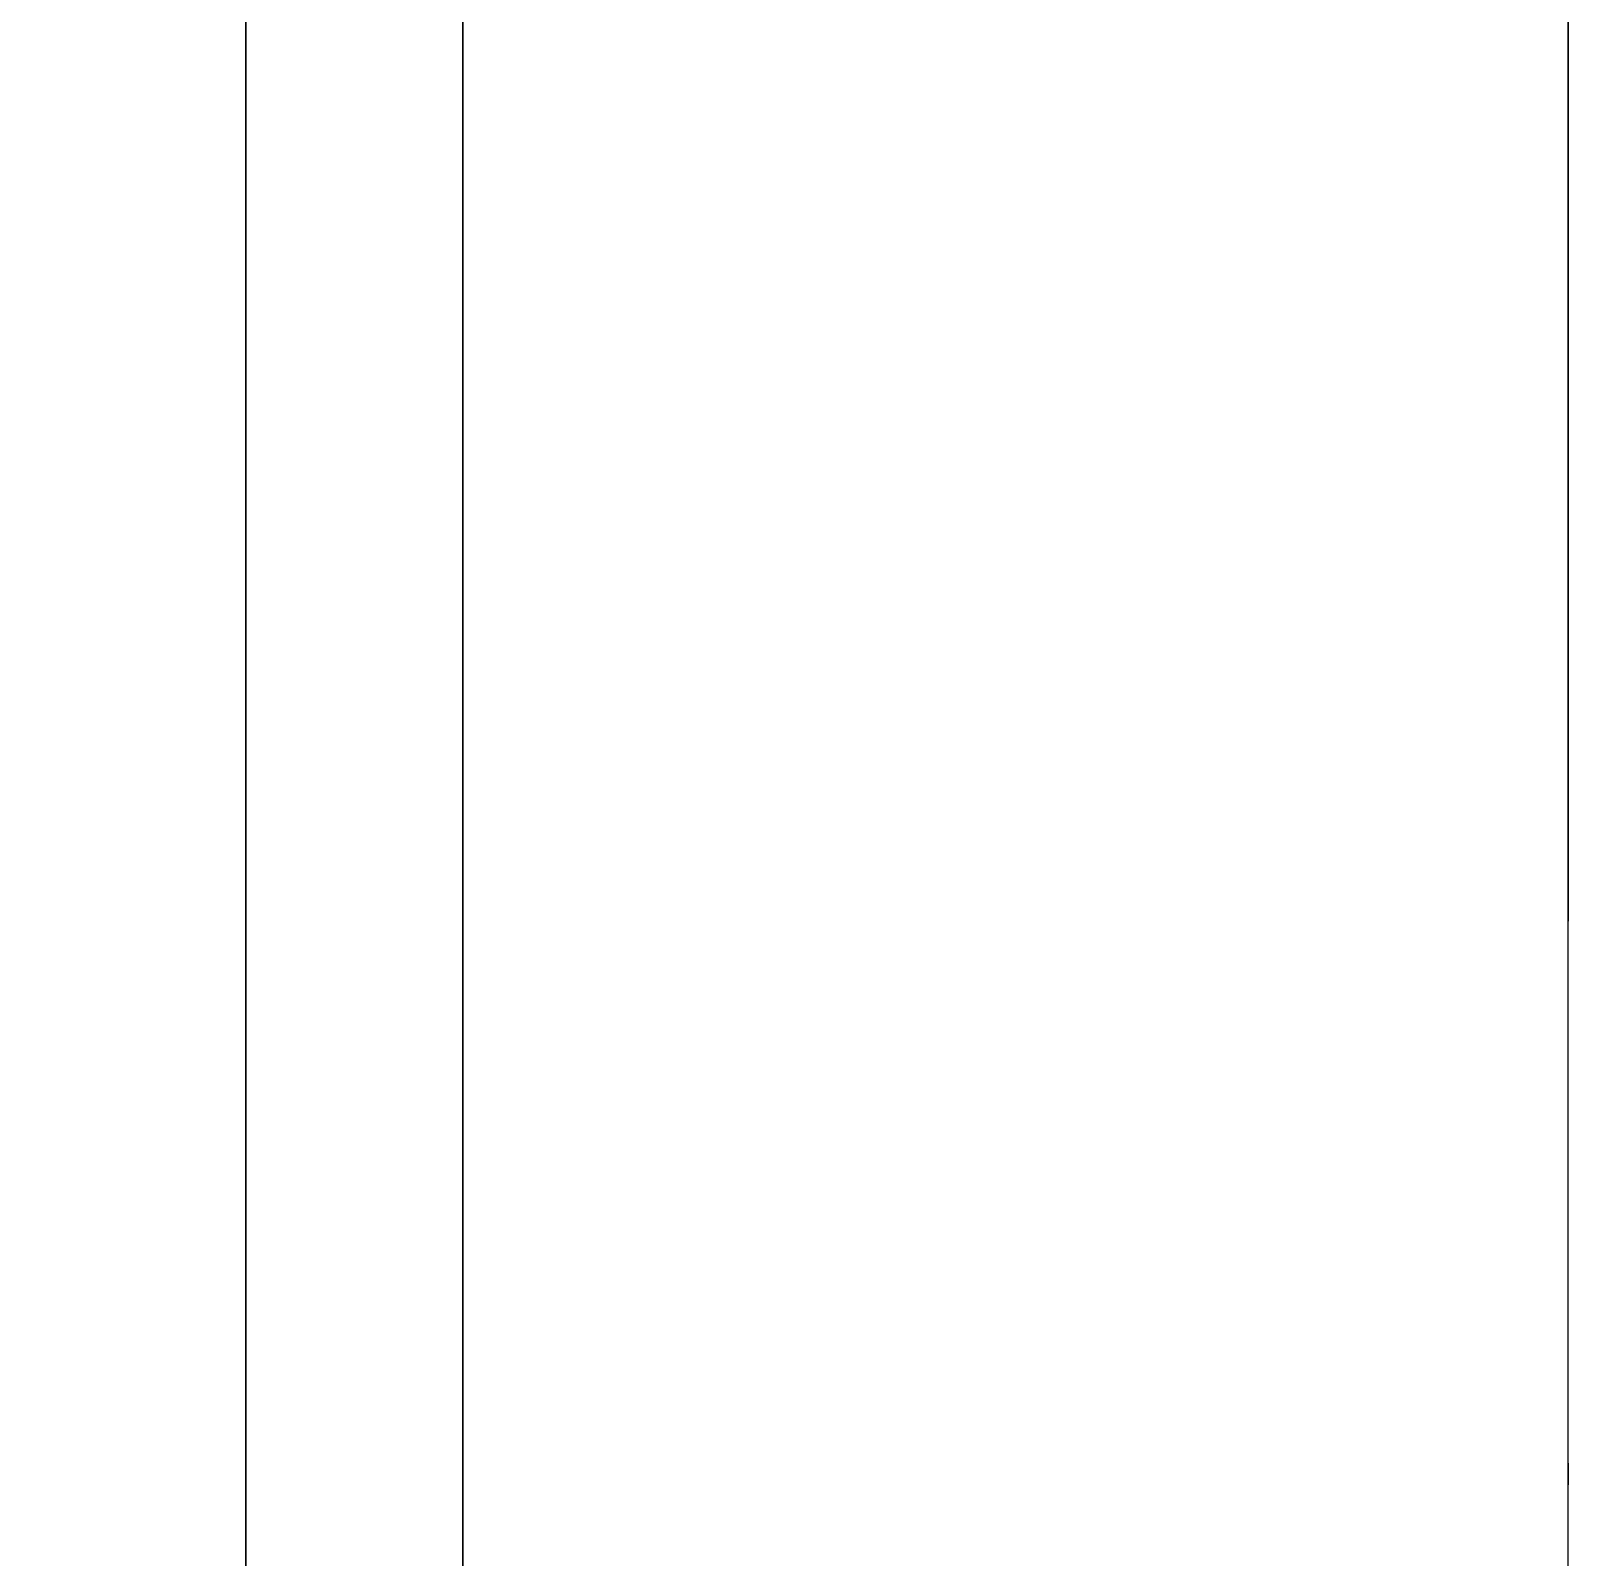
# Model space of a CAD drawing. Extents: x -54 to 215, y -235 to 116.
# Drawn here: x 179.7 to 185.4, y 1.34 to 7.01 of the extents above; entities that cross this region are included whole.
import ezdxf

# ---------------------------------------------------------------- set-up
doc = ezdxf.new("R2010")
doc.units = 0
doc.layers.get('0').update_dxf_attribs({"linetype": 'CONTINUOUS'})
for name, color, linetype in [('A', 7, 'CONTINUOUS'), ('B', 7, 'CONTINUOUS'), ('C', 7, 'CONTINUOUS'), ('D', 7, 'CONTINUOUS')]:
    doc.layers.add(name, color=color, linetype=linetype)

# ---------------------------------------------------------------- blocks, each defined once
blk = doc.blocks.new('M-1-01')
at = {"color": 0}
for p, q in [((19.3668, 13.8599), (19.3668, -173.6401)), ((19.3668, 13.8599, 11.5), (19.3668, -27.1401, 11.5))]:
    blk.add_line(p, q, dxfattribs=at)
at = {"color": 0, "extrusion": (-1, 0, -1.60787e-16)}
for p, q in [((19.3668, -98.6401, 1), (19.3668, 13.8599, 1.5)), ((19.3668, -12.6401, -16.5), (19.3668, 12.8599, -8.8)), ((19.3668, -12.6401, 1.3822), (19.3668, -12.6401, -16.5)), ((19.3668, -12.6401, -16.5), (19.3668, -91.3401, -16.5))]:
    blk.add_line(p, q, dxfattribs=at)
at = {"color": 0, "invisible_edges": 15}
for points in [[(19.3668, -27.1401, 11.5), (19.3668, 13.8599, 11.5), (19.3668, 13.8599), (19.3668, -27.1401)], [(19.3668, -12.6401, 1.5), (19.3668, -12.6401, -16.5), (19.3668, 12.8599, -8.8), (19.3668, 13.8599, 1.5)], [(21.3668, -12.6401, 1.5), (21.3668, -12.6401, -16.5), (21.3668, 12.8599, -8.8), (21.3668, 13.8599, 1.5)], [(21.3668, -91.3856, 1.0322), (21.3668, -12.6401, 1.5), (21.3668, -12.6401, -16.5), (21.3668, -91.3401, -16.5)]]:
    blk.add_3dface(points, dxfattribs=at)
at = {"layer": 'A', "color": 0, "invisible_edges": 15}
blk.add_3dface([(1.8668, 13.8599, 11.5), (19.3668, 13.8599, 11.5), (19.3668, -27.1401, 11.5), (1.8668, -27.1401, 11.5)], dxfattribs=at)
blk = doc.blocks.new('M-1-04')
at = {"color": 0}
blk.add_lwpolyline([(-10.9, 0, 1), (10.9, 0, 1)], format="xyb", close=True, dxfattribs=at)
at = {"color": 0, "const_width": 0.2}
blk.add_lwpolyline([(-6.05, 0, 1), (6.05, 0, 1)], format="xyb", close=True, dxfattribs=at)
at = {"layer": 'A', "color": 0}
for p, q in [((-5.6546, -5.1199), (-7.0062, -3.0168)), ((-7.3371, -6.2012), (-8.6887, -4.098)), ((5.8725, -4.8684), (3.9831, -6.5056)), ((2.5548, -5.5942), (4.528, -9.915)), ((-0.8752, -6.0874), (-1.5512, -10.7891)), ((-1.989, -7.3642), (-4.263, -6.3257)), ((7.1822, -6.3799), (5.2929, -8.0171)), ((2.3082, -7.2705), (-0.1664, -7.6263)), ((-2.8198, -9.1835), (-5.0939, -8.145)), ((2.5928, -9.2502), (0.1183, -9.6059))]:
    blk.add_line(p, q, dxfattribs=at)
for centre in [(-4.4776, -5.1674), (2.8404, -6.2196), (-0.9731, -6.7679)]:
    blk.add_circle(centre, 0.15, dxfattribs=at)
for centre, start, end in [((-7.5047, -4.0908), 65.1057, 180.3489), ((-6.8387, -5.1271), 245.1057, 0.3489), ((-4.1017, -7.4988), 97.833, 213.0761), ((5.1172, -6.8461), 163.2875, 278.5307), ((1.8229, -8.3506), 310.5602, 65.8034), ((-2.9812, -8.0105), 277.833, 33.0761), ((0.6036, -8.5259), 130.5602, 245.8034)]:
    blk.add_arc(centre, 1.1841, start, end, dxfattribs=at)
at = {"layer": 'B', "color": 0}
for p, q in [((-5.9009, -1.7327), (-10.4585, -3.0709)), ((-4.0274, -4.6479), (-7.138, -8.2377))]:
    blk.add_line(p, q, dxfattribs=at)
at = {"layer": 'D', "color": 0}
for points in [[(-6.15, 0, 1), (6.15, 0, 1)], [(-5.95, 0, 1), (5.95, 0, 1)]]:
    blk.add_lwpolyline(points, format="xyb", close=True, dxfattribs=at)
at = {"layer": 'D', "color": 0, "const_width": 0.2}
blk.add_lwpolyline([(-6.05, 0, 1), (6.05, 0, 1)], format="xyb", close=True, dxfattribs=at)
at = {"layer": 'B', "color": 0}
mesh = blk.add_polymesh((7, 7), dxfattribs=at)
for k, corner in enumerate([(-8.525, -1.8), (-8.9238, -1.7308), (-9.2761, -1.5313), (-9.525, -1.2204), (-9.525, -0.8136), (-9.525, -0.4068), (-9.525, 0), (-8.2704, -2.2436), (-8.6886, -2.1165), (-9.1201, -1.8295), (-9.4834, -1.4197), (-9.6144, -0.9207), (-9.7144, -0.441), (-9.7542, 0), (-8.4955, -2.4945), (-8.8726, -2.2863), (-9.2793, -1.9395), (-9.6382, -1.4887), (-9.8065, -0.9659), (-9.9333, -0.4628), (-9.9833, 0), (-8.9862, -2.6386), (-9.2902, -2.3384), (-9.6151, -1.9476), (-9.9043, -1.4874), (-10.0568, -0.9775), (-10.1689, -0.4778), (-10.2125, 0), (-9.477, -2.7827), (-9.7079, -2.3905), (-9.9509, -1.9556), (-10.1703, -1.4861), (-10.307, -0.9891), (-10.4045, -0.4927), (-10.4417, 0), (-9.9677, -2.9268), (-10.1379, -2.4614), (-10.3069, -1.9865), (-10.458, -1.5017), (-10.568, -1.0067), (-10.6431, -0.5067), (-10.6708, 0), (-10.4585, -3.0709), (-10.5927, -2.5698), (-10.703, -2.0628), (-10.7891, -1.5512), (-10.8506, -1.0361), (-10.8877, -0.5186), (-10.9, 0)]):
    mesh.set_mesh_vertex(divmod(k, 7), corner)
mesh = blk.add_polymesh((7, 7), dxfattribs=at)
for k, corner in enumerate([(-8.1448, -3.0947), (-7.7719, -2.9373), (-7.3677, -2.9147), (-6.9902, -3.0416), (-6.7703, -3.3839), (-6.5504, -3.7261), (-6.3304, -4.0683), (-8.1705, -2.5839), (-7.7965, -2.484), (-7.3593, -2.5466), (-6.9292, -2.7662), (-6.6441, -3.1847), (-6.3747, -3.5838), (-6.1376, -3.9444), (-7.8639, -2.309), (-7.5359, -2.2927), (-7.1384, -2.4169), (-6.7359, -2.6716), (-6.4468, -3.0843), (-6.1759, -3.4743), (-5.9449, -3.8205), (-7.3731, -2.1649), (-7.1162, -2.2441), (-6.7981, -2.416), (-6.4674, -2.6739), (-6.2091, -3.0365), (-5.9642, -3.3821), (-5.7521, -3.6966), (-6.8824, -2.0208), (-6.6964, -2.1955), (-6.4577, -2.415), (-6.1989, -2.6761), (-5.9715, -2.9887), (-5.7524, -3.29), (-5.5593, -3.5727), (-6.3916, -1.8768), (-6.2654, -2.1251), (-6.1005, -2.3822), (-5.9135, -2.6469), (-5.7264, -2.9222), (-5.54, -3.1902), (-5.3665, -3.4488), (-5.9009, -1.7327), (-5.8118, -2.0115), (-5.7095, -2.2857), (-5.5942, -2.5548), (-5.4663, -2.8181), (-5.3261, -3.075), (-5.1737, -3.3249)]):
    mesh.set_mesh_vertex(divmod(k, 7), corner)
mesh = blk.add_polymesh((7, 7), dxfattribs=at)
for k, corner in enumerate([(-8.1448, -3.0947), (-8.443, -3.3686), (-8.6314, -3.7268), (-8.6727, -4.1229), (-8.4528, -4.4652), (-8.2329, -4.8074), (-8.0129, -5.1496), (-8.1705, -2.5839), (-8.4536, -2.9169), (-8.6615, -3.3916), (-8.7455, -3.9328), (-8.5859, -4.4234), (-8.4106, -4.881), (-8.2057, -5.2735), (-8.4955, -2.4945), (-8.7002, -2.8735), (-8.8548, -3.3851), (-8.913, -3.9585), (-8.772, -4.4892), (-8.6066, -4.981), (-8.3985, -5.3974), (-8.9862, -2.6386), (-9.0797, -3.0555), (-9.1417, -3.5599), (-9.1361, -4.1034), (-8.9888, -4.6147), (-8.8129, -5.0958), (-8.5913, -5.5213), (-9.477, -2.7827), (-9.4592, -3.2375), (-9.4286, -3.7347), (-9.3592, -4.2483), (-9.2056, -4.7403), (-9.0192, -5.2106), (-8.7841, -5.6452), (-9.9677, -2.9268), (-9.8593, -3.4103), (-9.7447, -3.9012), (-9.6097, -4.3907), (-9.4347, -4.8666), (-9.2275, -5.3279), (-8.9769, -5.7691), (-10.4585, -3.0709), (-10.3005, -3.565), (-10.1192, -4.0511), (-9.915, -4.528), (-9.6883, -4.9947), (-9.4397, -5.45), (-9.1697, -5.893)]):
    mesh.set_mesh_vertex(divmod(k, 7), corner)
mesh = blk.add_polymesh((7, 7), dxfattribs=at)
for k, corner in enumerate([(-6.1985, -6.1232), (-5.9004, -5.8494), (-5.712, -5.4911), (-5.6706, -5.095), (-5.8906, -4.7528), (-6.1105, -4.4105), (-6.3304, -4.0683), (-5.7445, -6.3588), (-5.4983, -6.06), (-5.3736, -5.6363), (-5.3947, -5.1539), (-5.657, -4.7207), (-5.9081, -4.3099), (-6.1376, -3.9444), (-5.3672, -6.194), (-5.216, -5.9025), (-5.1639, -5.4893), (-5.2284, -5.0173), (-5.4836, -4.5829), (-5.7259, -4.1745), (-5.9449, -3.8205), (-5.0322, -5.8075), (-4.9974, -5.5409), (-5.0216, -5.1801), (-5.1189, -4.7722), (-5.3415, -4.3866), (-5.5541, -4.0202), (-5.7521, -3.6966), (-4.6973, -5.4209), (-4.7788, -5.1792), (-4.8794, -4.8709), (-5.0094, -4.527), (-5.1993, -4.1903), (-5.3823, -3.8659), (-5.5593, -3.5727), (-4.3623, -5.0344), (-4.5358, -4.8164), (-4.7011, -4.5596), (-4.8642, -4.2795), (-5.037, -3.995), (-5.2033, -3.7141), (-5.3665, -3.4488), (-4.0274, -4.6479), (-4.244, -4.451), (-4.451, -4.244), (-4.6479, -4.0274), (-4.8342, -3.8017), (-5.0096, -3.5673), (-5.1737, -3.3249)]):
    mesh.set_mesh_vertex(divmod(k, 7), corner)
mesh = blk.add_polymesh((7, 7), dxfattribs=at)
for k, corner in enumerate([(-5.1788, -7.0069), (-4.9501, -6.6728), (-4.6223, -6.4353), (-4.2361, -6.338), (-3.8661, -6.507), (-3.496, -6.676), (-3.126, -6.845), (-5.4765, -6.591), (-5.2158, -6.3048), (-4.8142, -6.1211), (-4.3337, -6.0733), (-3.8676, -6.2712), (-3.4252, -6.4613), (-3.0308, -6.6365), (-5.3672, -6.194), (-5.1001, -6.0029), (-4.6985, -5.8926), (-4.2222, -5.8892), (-3.7559, -6.08), (-3.3172, -6.2617), (-2.9356, -6.4281), (-5.0322, -5.8075), (-4.7733, -5.7351), (-4.4127, -5.7077), (-3.9951, -5.7459), (-3.5818, -5.9114), (-3.1889, -6.0697), (-2.8404, -6.2196), (-4.6973, -5.4209), (-4.4464, -5.4673), (-4.1269, -5.5229), (-3.768, -5.6026), (-3.4077, -5.7427), (-3.0605, -5.8777), (-2.7452, -6.0112), (-4.3623, -5.0344), (-4.1218, -5.1751), (-3.8441, -5.3022), (-3.5437, -5.4238), (-3.2375, -5.5542), (-2.9358, -5.6789), (-2.65, -5.8027), (-4.0274, -4.6479), (-3.8017, -4.8342), (-3.5673, -5.0096), (-3.3249, -5.1737), (-3.075, -5.3261), (-2.8181, -5.4663), (-2.5548, -5.5942)]):
    mesh.set_mesh_vertex(divmod(k, 7), corner)
mesh = blk.add_polymesh((7, 7), dxfattribs=at)
for k, corner in enumerate([(4.2223, -7.6215), (4.0134, -7.2748), (3.9336, -6.8779), (4.0055, -6.4862), (4.3129, -6.2198), (4.6204, -5.9534), (4.9278, -5.687), (3.7204, -7.7196), (3.5683, -7.3636), (3.568, -6.9219), (3.7242, -6.465), (4.0978, -6.1233), (4.4545, -5.7998), (4.7778, -5.5138), (3.4047, -7.4552), (3.3418, -7.1329), (3.4082, -6.7218), (3.603, -6.2871), (3.9703, -5.9422), (4.3178, -5.6186), (4.6277, -5.3406), (3.1922, -6.99), (3.234, -6.7244), (3.3588, -6.385), (3.567, -6.021), (3.8892, -5.7138), (4.1965, -5.4221), (4.4776, -5.1674), (2.9797, -6.5247), (3.1261, -6.3158), (3.3094, -6.0483), (3.531, -5.7549), (3.8081, -5.4854), (4.0751, -5.2257), (4.3275, -4.9942), (2.7673, -6.0595), (2.9952, -5.8992), (3.2261, -5.6993), (3.4615, -5.4766), (3.7074, -5.2522), (3.9461, -5.0296), (4.1775, -4.8211), (2.5548, -5.5942), (2.8181, -5.4663), (3.075, -5.3261), (3.3249, -5.1737), (3.5673, -5.0096), (3.8017, -4.8342), (4.0274, -4.6479)]):
    mesh.set_mesh_vertex(divmod(k, 7), corner)
mesh = blk.add_polymesh((7, 7), dxfattribs=at)
for k, corner in enumerate([(6.943, -5.264), (7.1519, -5.6108), (7.2318, -6.0076), (7.1599, -6.3993), (6.8524, -6.6657), (6.545, -6.9321), (6.2375, -7.1985), (7.1116, -4.7811), (7.2894, -5.1804), (7.3551, -5.6944), (7.2832, -6.2374), (6.9919, -6.6631), (6.6948, -7.0528), (6.3876, -7.3717), (7.4486, -4.7869), (7.5382, -5.2083), (7.5424, -5.7427), (7.4368, -6.3092), (7.1519, -6.7787), (6.8547, -7.204), (6.5377, -7.5449), (7.8788, -5.0634), (7.851, -5.4898), (7.7684, -5.9912), (7.61, -6.5111), (7.3245, -6.9602), (7.0203, -7.3723), (6.6878, -7.7181), (8.3091, -5.3399), (8.1639, -5.7713), (7.9944, -6.2398), (7.7833, -6.713), (7.4972, -7.1418), (7.1859, -7.5405), (6.8378, -7.8913), (8.7394, -5.6165), (8.4991, -6.0499), (8.2508, -6.4886), (7.9835, -6.9202), (7.6814, -7.3276), (7.3526, -7.7117), (6.9879, -8.0645), (9.1697, -5.893), (8.8789, -6.3226), (8.568, -6.7379), (8.2377, -7.138), (7.8887, -7.5219), (7.5219, -7.8887), (7.138, -8.2377)]):
    mesh.set_mesh_vertex(divmod(k, 7), corner)
mesh = blk.add_polymesh((7, 7), dxfattribs=at)
for k, corner in enumerate([(-6.1985, -6.1232), (-6.5715, -6.2806), (-6.9757, -6.3032), (-7.3531, -6.1763), (-7.5731, -5.8341), (-7.793, -5.4918), (-8.0129, -5.1496), (-5.7445, -6.3588), (-6.165, -6.4779), (-6.6832, -6.4698), (-7.2104, -6.3214), (-7.5904, -5.9725), (-7.9338, -5.6229), (-8.2057, -5.2735), (-5.7982, -6.6915), (-6.228, -6.7202), (-6.7576, -6.6483), (-7.3034, -6.4632), (-7.7275, -6.1144), (-8.1062, -5.7597), (-8.3985, -5.3974), (-6.1332, -7.078), (-6.5512, -6.9899), (-7.0358, -6.8367), (-7.5279, -6.6059), (-7.9318, -6.2594), (-8.2963, -5.8996), (-8.5913, -5.5213), (-6.4681, -7.4646), (-6.8744, -7.2595), (-7.314, -7.0251), (-7.7523, -6.7487), (-8.136, -6.4045), (-8.4864, -6.0396), (-8.7841, -5.6452), (-6.803, -7.8511), (-7.1978, -7.5516), (-7.5967, -7.2434), (-7.9859, -6.9174), (-8.3462, -6.5604), (-8.6796, -6.1803), (-8.9769, -5.7691), (-7.138, -8.2377), (-7.5219, -7.8887), (-7.8887, -7.5219), (-8.2377, -7.138), (-8.568, -6.7379), (-8.8789, -6.3226), (-9.1697, -5.893)]):
    mesh.set_mesh_vertex(divmod(k, 7), corner)
mesh = blk.add_polymesh((7, 7), dxfattribs=at)
for k, corner in enumerate([(-1.9041, -8.5024), (-1.8013, -8.1108), (-1.8365, -7.7075), (-2.0159, -7.352), (-2.3859, -7.183), (-2.756, -7.014), (-3.126, -6.845), (-1.3948, -8.4551), (-1.3492, -8.0706), (-1.4733, -7.6468), (-1.7519, -7.2524), (-2.2067, -7.0297), (-2.6401, -6.8199), (-3.0308, -6.6365), (-1.1664, -8.1125), (-1.1969, -7.7855), (-1.3764, -7.4097), (-1.6858, -7.0475), (-2.1354, -6.8201), (-2.56, -6.6075), (-2.9356, -6.4281), (-1.0936, -7.6062), (-1.2085, -7.3631), (-1.4239, -7.0727), (-1.7262, -6.7821), (-2.1219, -6.5781), (-2.4989, -6.3848), (-2.8404, -6.2196), (-1.0208, -7.0999), (-1.2201, -6.9407), (-1.4714, -6.7357), (-1.7667, -6.5166), (-2.1085, -6.3361), (-2.4378, -6.1621), (-2.7452, -6.0112), (-0.948, -6.5937), (-1.2119, -6.504), (-1.4897, -6.3774), (-1.7784, -6.23), (-2.0775, -6.084), (-2.3693, -5.9376), (-2.65, -5.8027), (-0.8752, -6.0874), (-1.1639, -6.0389), (-1.4499, -5.9766), (-1.7327, -5.9009), (-2.0115, -5.8118), (-2.2857, -5.7095), (-2.5548, -5.5942)]):
    mesh.set_mesh_vertex(divmod(k, 7), corner)
mesh = blk.add_polymesh((7, 7), dxfattribs=at)
for k, corner in enumerate([(2.9949, -8.1821), (2.8697, -7.7971), (2.6221, -7.4769), (2.2789, -7.2747), (1.8762, -7.3326), (1.4736, -7.3905), (1.0709, -7.4484), (3.3978, -7.867), (3.2283, -7.5189), (2.8947, -7.2294), (2.4471, -7.0482), (1.9441, -7.1068), (1.4661, -7.1646), (1.0383, -7.2216), (3.4047, -7.4552), (3.2023, -7.1966), (2.8481, -6.9776), (2.392, -6.8402), (1.8908, -6.8919), (1.4187, -6.9426), (1.0057, -6.9947), (3.1922, -6.99), (2.9641, -6.8476), (2.6259, -6.7197), (2.2145, -6.6387), (1.7713, -6.681), (1.3497, -6.7222), (0.9731, -6.7679), (2.9797, -6.5247), (2.726, -6.4985), (2.4038, -6.4619), (2.0369, -6.4373), (1.6518, -6.4702), (1.2806, -6.5019), (0.9405, -6.5411), (2.7673, -6.0595), (2.4969, -6.1267), (2.1946, -6.1704), (1.8721, -6.2024), (1.5416, -6.2414), (1.2169, -6.2759), (0.9079, -6.3142), (2.5548, -5.5942), (2.2857, -5.7095), (2.0115, -5.8118), (1.7327, -5.9009), (1.4499, -5.9766), (1.1639, -6.0389), (0.8752, -6.0874)]):
    mesh.set_mesh_vertex(divmod(k, 7), corner)
mesh = blk.add_polymesh((7, 7), dxfattribs=at)
for k, corner in enumerate([(-0.5684, -8.6944), (-0.5567, -8.2898), (-0.4094, -7.9127), (-0.1371, -7.6221), (0.2656, -7.5642), (0.6683, -7.5063), (1.0709, -7.4484), (-1.0438, -8.5056), (-0.9792, -8.1238), (-0.7407, -7.7521), (-0.3623, -7.4522), (0.1368, -7.3667), (0.6118, -7.2874), (1.0383, -7.2216), (-1.1664, -8.1125), (-1.045, -7.8073), (-0.7669, -7.4974), (-0.368, -7.237), (0.1275, -7.1454), (0.5947, -7.0611), (1.0057, -6.9947), (-1.0936, -7.6062), (-0.9149, -7.4053), (-0.6264, -7.1874), (-0.2544, -6.9937), (0.1827, -6.9094), (0.5989, -6.8302), (0.9731, -6.7679), (-1.0208, -7.0999), (-0.7847, -7.0033), (-0.4859, -6.8773), (-0.1408, -6.7504), (0.238, -6.6734), (0.603, -6.5993), (0.9405, -6.5411), (-0.948, -6.5937), (-0.6696, -6.582), (-0.3673, -6.5388), (-0.0489, -6.4786), (0.2793, -6.4228), (0.6005, -6.3646), (0.9079, -6.3142), (-0.8752, -6.0874), (-0.5846, -6.1222), (-0.2926, -6.143), (0, -6.15), (0.2926, -6.143), (0.5846, -6.1222), (0.8752, -6.0874)]):
    mesh.set_mesh_vertex(divmod(k, 7), corner)
mesh = blk.add_polymesh((7, 7), dxfattribs=at)
for k, corner in enumerate([(-5.1788, -7.0069), (-5.2815, -7.3984), (-5.2463, -7.8017), (-5.067, -8.1573), (-4.6969, -8.3263), (-4.3269, -8.4953), (-3.9568, -8.6642), (-5.4765, -6.591), (-5.5346, -7.0242), (-5.4529, -7.5359), (-5.2309, -8.0367), (-4.8314, -8.3631), (-4.4366, -8.6533), (-4.052, -8.8727), (-5.7982, -6.6915), (-5.7655, -7.121), (-5.619, -7.635), (-5.358, -8.1488), (-4.9524, -8.5191), (-4.5474, -8.8434), (-4.1472, -9.0812), (-6.1332, -7.078), (-5.9864, -7.4793), (-5.7658, -7.9372), (-5.4674, -8.3914), (-5.0669, -8.7419), (-4.6589, -9.0515), (-4.2424, -9.2896), (-6.4681, -7.4646), (-6.2073, -7.8375), (-5.9127, -8.2393), (-5.5767, -8.6339), (-5.1814, -8.9647), (-4.7704, -9.2596), (-4.3376, -9.4981), (-6.803, -7.8511), (-6.4504, -8.1993), (-6.0886, -8.5503), (-5.7104, -8.8891), (-5.3058, -9.1948), (-4.8822, -9.4708), (-4.4328, -9.7065), (-7.138, -8.2377), (-6.7379, -8.568), (-6.3226, -8.8789), (-5.893, -9.1697), (-5.45, -9.4397), (-4.9947, -9.6883), (-4.528, -9.915)]):
    mesh.set_mesh_vertex(divmod(k, 7), corner)
mesh = blk.add_polymesh((7, 7), dxfattribs=at)
for k, corner in enumerate([(4.2223, -7.6215), (4.5358, -7.8776), (4.9173, -8.0132), (5.3152, -7.9977), (5.6227, -7.7313), (5.9301, -7.4649), (6.2375, -7.1985), (3.7204, -7.7196), (4.0902, -7.9524), (4.5897, -8.0906), (5.1374, -8.0968), (5.6003, -7.869), (6.0283, -7.6304), (6.3876, -7.3717), (3.6781, -8.054), (4.0825, -8.2027), (4.6109, -8.2829), (5.1866, -8.259), (5.6919, -8.0438), (6.1551, -7.8102), (6.5377, -7.5449), (3.8906, -8.5192), (4.3166, -8.5524), (4.8247, -8.542), (5.3618, -8.4592), (5.847, -8.2405), (6.2981, -7.998), (6.6878, -7.7181), (4.1031, -8.9845), (4.5507, -8.9022), (5.0385, -8.8011), (5.537, -8.6594), (6.0021, -8.4373), (6.4411, -8.1858), (6.8378, -7.8913), (4.3156, -9.4497), (4.7787, -9.2736), (5.2483, -9.0903), (5.7136, -8.8871), (6.1598, -8.646), (6.5868, -8.3753), (6.9879, -8.0645), (4.528, -9.915), (4.9947, -9.6883), (5.45, -9.4397), (5.893, -9.1697), (6.3226, -8.8789), (6.7379, -8.568), (7.138, -8.2377)]):
    mesh.set_mesh_vertex(divmod(k, 7), corner)
mesh = blk.add_polymesh((7, 7), dxfattribs=at)
for k, corner in enumerate([(2.9949, -8.1821), (2.9832, -8.5867), (2.8358, -8.9637), (2.5635, -9.2544), (2.1609, -9.3123), (1.7582, -9.3702), (1.3555, -9.428), (3.3978, -7.867), (3.3315, -8.2989), (3.1089, -8.7669), (2.7548, -9.1848), (2.2796, -9.3855), (1.819, -9.5527), (1.3882, -9.6549), (3.6781, -8.054), (3.5257, -8.4569), (3.2403, -8.9088), (2.8452, -9.3283), (2.3517, -9.5692), (1.8718, -9.7663), (1.4208, -9.8817), (3.8906, -8.5192), (3.6367, -8.8629), (3.2961, -9.2401), (2.8818, -9.5918), (2.3988, -9.8153), (1.9201, -9.9974), (1.4534, -10.1086), (4.1031, -8.9845), (3.7477, -9.2689), (3.3519, -9.5713), (2.9184, -9.8553), (2.4459, -10.0613), (1.9684, -10.2285), (1.486, -10.3354), (4.3156, -9.4497), (3.8791, -9.6844), (3.4331, -9.9193), (2.9748, -10.1378), (2.5004, -10.3172), (2.0162, -10.4627), (1.5186, -10.5622), (4.528, -9.915), (4.0511, -10.1192), (3.565, -10.3005), (3.0709, -10.4585), (2.5698, -10.5927), (2.0628, -10.703), (1.5512, -10.7891)]):
    mesh.set_mesh_vertex(divmod(k, 7), corner)
mesh = blk.add_polymesh((7, 7), dxfattribs=at)
for k, corner in enumerate([(-1.9041, -8.5024), (-2.1327, -8.8364), (-2.4605, -9.0739), (-2.8467, -9.1712), (-3.2167, -9.0022), (-3.5868, -8.8332), (-3.9568, -8.6642), (-1.3948, -8.4551), (-1.6841, -8.7827), (-2.1244, -9.056), (-2.6482, -9.2161), (-3.1565, -9.128), (-3.6344, -9.0197), (-4.052, -8.8727), (-1.2601, -8.764), (-1.6061, -9.0205), (-2.0905, -9.2464), (-2.6497, -9.3857), (-3.1951, -9.3216), (-3.7054, -9.2279), (-4.1472, -9.0812), (-1.3329, -9.2703), (-1.7322, -9.4221), (-2.2227, -9.5552), (-2.7614, -9.6271), (-3.2885, -9.554), (-3.7897, -9.4484), (-4.2424, -9.2896), (-1.4057, -9.7765), (-1.8583, -9.8236), (-2.3549, -9.8641), (-2.8731, -9.8686), (-3.3819, -9.7865), (-3.874, -9.6689), (-4.3376, -9.4981), (-1.4784, -10.2828), (-1.9725, -10.2443), (-2.4747, -10.2007), (-2.9784, -10.1368), (-3.4744, -10.0312), (-3.9604, -9.8918), (-4.4328, -9.7065), (-1.5512, -10.7891), (-2.0628, -10.703), (-2.5698, -10.5927), (-3.0709, -10.4585), (-3.565, -10.3005), (-4.0511, -10.1192), (-4.528, -9.915)]):
    mesh.set_mesh_vertex(divmod(k, 7), corner)
mesh = blk.add_polymesh((7, 7), dxfattribs=at)
for k, corner in enumerate([(-0.5684, -8.6944), (-0.4432, -9.0793), (-0.1956, -9.3996), (0.1476, -9.6017), (0.5502, -9.5438), (0.9529, -9.4859), (1.3555, -9.428), (-1.0438, -8.5056), (-0.8585, -8.9014), (-0.513, -9.2877), (-0.0556, -9.5889), (0.4569, -9.6475), (0.946, -9.6782), (1.3882, -9.6549), (-1.2601, -8.764), (-1.0003, -9.1077), (-0.5992, -9.4608), (-0.1019, -9.752), (0.4395, -9.8442), (0.9555, -9.898), (1.4208, -9.8817), (-1.3329, -9.2703), (-0.9925, -9.5285), (-0.5594, -9.7944), (-0.0627, -10.0151), (0.4636, -10.0935), (0.9743, -10.1334), (1.4534, -10.1086), (-1.4057, -9.7765), (-0.9846, -9.9493), (-0.5195, -10.128), (-0.0236, -10.2783), (0.4878, -10.3429), (0.993, -10.3687), (1.486, -10.3354), (-1.4784, -10.2828), (-0.9935, -10.385), (-0.4994, -10.4847), (0.0019, -10.5653), (0.5076, -10.6037), (1.0132, -10.6069), (1.5186, -10.5622), (-1.5512, -10.7891), (-1.0361, -10.8506), (-0.5186, -10.8877), (0, -10.9), (0.5186, -10.8877), (1.0361, -10.8506), (1.5512, -10.7891)]):
    mesh.set_mesh_vertex(divmod(k, 7), corner)
at = {"layer": 'C', "color": 0}
mesh = blk.add_polymesh((7, 7), dxfattribs=at)
for k, corner in enumerate([(-8.525, -1.8), (-8.9238, -1.7308), (-9.2761, -1.5313), (-9.525, -1.2204), (-9.525, -0.8136), (-9.525, -0.4068), (-9.525, 0), (-8.2704, -2.2436), (-8.6886, -2.1165), (-9.1201, -1.8295), (-9.4834, -1.4197), (-9.6144, -0.9207), (-9.7144, -0.441), (-9.7542, 0), (-8.4955, -2.4945), (-8.8726, -2.2863), (-9.2793, -1.9395), (-9.6382, -1.4887), (-9.8065, -0.9659), (-9.9333, -0.4628), (-9.9833, 0), (-8.9862, -2.6386), (-9.2902, -2.3384), (-9.6151, -1.9476), (-9.9043, -1.4874), (-10.0568, -0.9775), (-10.1689, -0.4778), (-10.2125, 0), (-9.477, -2.7827), (-9.7079, -2.3905), (-9.9509, -1.9556), (-10.1703, -1.4861), (-10.307, -0.9891), (-10.4045, -0.4927), (-10.4417, 0), (-9.9677, -2.9268), (-10.1379, -2.4614), (-10.3069, -1.9865), (-10.458, -1.5017), (-10.568, -1.0067), (-10.6431, -0.5067), (-10.6708, 0), (-10.4585, -3.0709), (-10.5927, -2.5698), (-10.703, -2.0628), (-10.7891, -1.5512), (-10.8506, -1.0361), (-10.8877, -0.5186), (-10.9, 0)]):
    mesh.set_mesh_vertex(divmod(k, 7), corner)
mesh = blk.add_polymesh((7, 7), dxfattribs=at)
for k, corner in enumerate([(-8.1448, -3.0947), (-7.7719, -2.9373), (-7.3677, -2.9147), (-6.9902, -3.0416), (-6.7703, -3.3839), (-6.5504, -3.7261), (-6.3304, -4.0683), (-8.1705, -2.5839), (-7.7965, -2.484), (-7.3593, -2.5466), (-6.9292, -2.7662), (-6.6441, -3.1847), (-6.3747, -3.5838), (-6.1376, -3.9444), (-7.8639, -2.309), (-7.5359, -2.2927), (-7.1384, -2.4169), (-6.7359, -2.6716), (-6.4468, -3.0843), (-6.1759, -3.4743), (-5.9449, -3.8205), (-7.3731, -2.1649), (-7.1162, -2.2441), (-6.7981, -2.416), (-6.4674, -2.6739), (-6.2091, -3.0365), (-5.9642, -3.3821), (-5.7521, -3.6966), (-6.8824, -2.0208), (-6.6964, -2.1955), (-6.4577, -2.415), (-6.1989, -2.6761), (-5.9715, -2.9887), (-5.7524, -3.29), (-5.5593, -3.5727), (-6.3916, -1.8768), (-6.2654, -2.1251), (-6.1005, -2.3822), (-5.9135, -2.6469), (-5.7264, -2.9222), (-5.54, -3.1902), (-5.3665, -3.4488), (-5.9009, -1.7327), (-5.8118, -2.0115), (-5.7095, -2.2857), (-5.5942, -2.5548), (-5.4663, -2.8181), (-5.3261, -3.075), (-5.1737, -3.3249)]):
    mesh.set_mesh_vertex(divmod(k, 7), corner)
mesh = blk.add_polymesh((7, 7), dxfattribs=at)
for k, corner in enumerate([(-8.1448, -3.0947), (-8.443, -3.3686), (-8.6314, -3.7268), (-8.6727, -4.1229), (-8.4528, -4.4652), (-8.2329, -4.8074), (-8.0129, -5.1496), (-8.1705, -2.5839), (-8.4536, -2.9169), (-8.6615, -3.3916), (-8.7455, -3.9328), (-8.5859, -4.4234), (-8.4106, -4.881), (-8.2057, -5.2735), (-8.4955, -2.4945), (-8.7002, -2.8735), (-8.8548, -3.3851), (-8.913, -3.9585), (-8.772, -4.4892), (-8.6066, -4.981), (-8.3985, -5.3974), (-8.9862, -2.6386), (-9.0797, -3.0555), (-9.1417, -3.5599), (-9.1361, -4.1034), (-8.9888, -4.6147), (-8.8129, -5.0958), (-8.5913, -5.5213), (-9.477, -2.7827), (-9.4592, -3.2375), (-9.4286, -3.7347), (-9.3592, -4.2483), (-9.2056, -4.7403), (-9.0192, -5.2106), (-8.7841, -5.6452), (-9.9677, -2.9268), (-9.8593, -3.4103), (-9.7447, -3.9012), (-9.6097, -4.3907), (-9.4347, -4.8666), (-9.2275, -5.3279), (-8.9769, -5.7691), (-10.4585, -3.0709), (-10.3005, -3.565), (-10.1192, -4.0511), (-9.915, -4.528), (-9.6883, -4.9947), (-9.4397, -5.45), (-9.1697, -5.893)]):
    mesh.set_mesh_vertex(divmod(k, 7), corner)
mesh = blk.add_polymesh((7, 7), dxfattribs=at)
for k, corner in enumerate([(-6.1985, -6.1232), (-5.9004, -5.8494), (-5.712, -5.4911), (-5.6706, -5.095), (-5.8906, -4.7528), (-6.1105, -4.4105), (-6.3304, -4.0683), (-5.7445, -6.3588), (-5.4983, -6.06), (-5.3736, -5.6363), (-5.3947, -5.1539), (-5.657, -4.7207), (-5.9081, -4.3099), (-6.1376, -3.9444), (-5.3672, -6.194), (-5.216, -5.9025), (-5.1639, -5.4893), (-5.2284, -5.0173), (-5.4836, -4.5829), (-5.7259, -4.1745), (-5.9449, -3.8205), (-5.0322, -5.8075), (-4.9974, -5.5409), (-5.0216, -5.1801), (-5.1189, -4.7722), (-5.3415, -4.3866), (-5.5541, -4.0202), (-5.7521, -3.6966), (-4.6973, -5.4209), (-4.7788, -5.1792), (-4.8794, -4.8709), (-5.0094, -4.527), (-5.1993, -4.1903), (-5.3823, -3.8659), (-5.5593, -3.5727), (-4.3623, -5.0344), (-4.5358, -4.8164), (-4.7011, -4.5596), (-4.8642, -4.2795), (-5.037, -3.995), (-5.2033, -3.7141), (-5.3665, -3.4488), (-4.0274, -4.6479), (-4.244, -4.451), (-4.451, -4.244), (-4.6479, -4.0274), (-4.8342, -3.8017), (-5.0096, -3.5673), (-5.1737, -3.3249)]):
    mesh.set_mesh_vertex(divmod(k, 7), corner)
mesh = blk.add_polymesh((7, 7), dxfattribs=at)
for k, corner in enumerate([(-5.1788, -7.0069), (-4.9501, -6.6728), (-4.6223, -6.4353), (-4.2361, -6.338), (-3.8661, -6.507), (-3.496, -6.676), (-3.126, -6.845), (-5.4765, -6.591), (-5.2158, -6.3048), (-4.8142, -6.1211), (-4.3337, -6.0733), (-3.8676, -6.2712), (-3.4252, -6.4613), (-3.0308, -6.6365), (-5.3672, -6.194), (-5.1001, -6.0029), (-4.6985, -5.8926), (-4.2222, -5.8892), (-3.7559, -6.08), (-3.3172, -6.2617), (-2.9356, -6.4281), (-5.0322, -5.8075), (-4.7733, -5.7351), (-4.4127, -5.7077), (-3.9951, -5.7459), (-3.5818, -5.9114), (-3.1889, -6.0697), (-2.8404, -6.2196), (-4.6973, -5.4209), (-4.4464, -5.4673), (-4.1269, -5.5229), (-3.768, -5.6026), (-3.4077, -5.7427), (-3.0605, -5.8777), (-2.7452, -6.0112), (-4.3623, -5.0344), (-4.1218, -5.1751), (-3.8441, -5.3022), (-3.5437, -5.4238), (-3.2375, -5.5542), (-2.9358, -5.6789), (-2.65, -5.8027), (-4.0274, -4.6479), (-3.8017, -4.8342), (-3.5673, -5.0096), (-3.3249, -5.1737), (-3.075, -5.3261), (-2.8181, -5.4663), (-2.5548, -5.5942)]):
    mesh.set_mesh_vertex(divmod(k, 7), corner)
mesh = blk.add_polymesh((7, 7), dxfattribs=at)
for k, corner in enumerate([(4.2223, -7.6215), (4.0134, -7.2748), (3.9336, -6.8779), (4.0055, -6.4862), (4.3129, -6.2198), (4.6204, -5.9534), (4.9278, -5.687), (3.7204, -7.7196), (3.5683, -7.3636), (3.568, -6.9219), (3.7242, -6.465), (4.0978, -6.1233), (4.4545, -5.7998), (4.7778, -5.5138), (3.4047, -7.4552), (3.3418, -7.1329), (3.4082, -6.7218), (3.603, -6.2871), (3.9703, -5.9422), (4.3178, -5.6186), (4.6277, -5.3406), (3.1922, -6.99), (3.234, -6.7244), (3.3588, -6.385), (3.567, -6.021), (3.8892, -5.7138), (4.1965, -5.4221), (4.4776, -5.1674), (2.9797, -6.5247), (3.1261, -6.3158), (3.3094, -6.0483), (3.531, -5.7549), (3.8081, -5.4854), (4.0751, -5.2257), (4.3275, -4.9942), (2.7673, -6.0595), (2.9952, -5.8992), (3.2261, -5.6993), (3.4615, -5.4766), (3.7074, -5.2522), (3.9461, -5.0296), (4.1775, -4.8211), (2.5548, -5.5942), (2.8181, -5.4663), (3.075, -5.3261), (3.3249, -5.1737), (3.5673, -5.0096), (3.8017, -4.8342), (4.0274, -4.6479)]):
    mesh.set_mesh_vertex(divmod(k, 7), corner)
mesh = blk.add_polymesh((7, 7), dxfattribs=at)
for k, corner in enumerate([(6.943, -5.264), (7.1519, -5.6108), (7.2318, -6.0076), (7.1599, -6.3993), (6.8524, -6.6657), (6.545, -6.9321), (6.2375, -7.1985), (7.1116, -4.7811), (7.2894, -5.1804), (7.3551, -5.6944), (7.2832, -6.2374), (6.9919, -6.6631), (6.6948, -7.0528), (6.3876, -7.3717), (7.4486, -4.7869), (7.5382, -5.2083), (7.5424, -5.7427), (7.4368, -6.3092), (7.1519, -6.7787), (6.8547, -7.204), (6.5377, -7.5449), (7.8788, -5.0634), (7.851, -5.4898), (7.7684, -5.9912), (7.61, -6.5111), (7.3245, -6.9602), (7.0203, -7.3723), (6.6878, -7.7181), (8.3091, -5.3399), (8.1639, -5.7713), (7.9944, -6.2398), (7.7833, -6.713), (7.4972, -7.1418), (7.1859, -7.5405), (6.8378, -7.8913), (8.7394, -5.6165), (8.4991, -6.0499), (8.2508, -6.4886), (7.9835, -6.9202), (7.6814, -7.3276), (7.3526, -7.7117), (6.9879, -8.0645), (9.1697, -5.893), (8.8789, -6.3226), (8.568, -6.7379), (8.2377, -7.138), (7.8887, -7.5219), (7.5219, -7.8887), (7.138, -8.2377)]):
    mesh.set_mesh_vertex(divmod(k, 7), corner)
mesh = blk.add_polymesh((7, 7), dxfattribs=at)
for k, corner in enumerate([(-6.1985, -6.1232), (-6.5715, -6.2806), (-6.9757, -6.3032), (-7.3531, -6.1763), (-7.5731, -5.8341), (-7.793, -5.4918), (-8.0129, -5.1496), (-5.7445, -6.3588), (-6.165, -6.4779), (-6.6832, -6.4698), (-7.2104, -6.3214), (-7.5904, -5.9725), (-7.9338, -5.6229), (-8.2057, -5.2735), (-5.7982, -6.6915), (-6.228, -6.7202), (-6.7576, -6.6483), (-7.3034, -6.4632), (-7.7275, -6.1144), (-8.1062, -5.7597), (-8.3985, -5.3974), (-6.1332, -7.078), (-6.5512, -6.9899), (-7.0358, -6.8367), (-7.5279, -6.6059), (-7.9318, -6.2594), (-8.2963, -5.8996), (-8.5913, -5.5213), (-6.4681, -7.4646), (-6.8744, -7.2595), (-7.314, -7.0251), (-7.7523, -6.7487), (-8.136, -6.4045), (-8.4864, -6.0396), (-8.7841, -5.6452), (-6.803, -7.8511), (-7.1978, -7.5516), (-7.5967, -7.2434), (-7.9859, -6.9174), (-8.3462, -6.5604), (-8.6796, -6.1803), (-8.9769, -5.7691), (-7.138, -8.2377), (-7.5219, -7.8887), (-7.8887, -7.5219), (-8.2377, -7.138), (-8.568, -6.7379), (-8.8789, -6.3226), (-9.1697, -5.893)]):
    mesh.set_mesh_vertex(divmod(k, 7), corner)
mesh = blk.add_polymesh((7, 7), dxfattribs=at)
for k, corner in enumerate([(-1.9041, -8.5024), (-1.8013, -8.1108), (-1.8365, -7.7075), (-2.0159, -7.352), (-2.3859, -7.183), (-2.756, -7.014), (-3.126, -6.845), (-1.3948, -8.4551), (-1.3492, -8.0706), (-1.4733, -7.6468), (-1.7519, -7.2524), (-2.2067, -7.0297), (-2.6401, -6.8199), (-3.0308, -6.6365), (-1.1664, -8.1125), (-1.1969, -7.7855), (-1.3764, -7.4097), (-1.6858, -7.0475), (-2.1354, -6.8201), (-2.56, -6.6075), (-2.9356, -6.4281), (-1.0936, -7.6062), (-1.2085, -7.3631), (-1.4239, -7.0727), (-1.7262, -6.7821), (-2.1219, -6.5781), (-2.4989, -6.3848), (-2.8404, -6.2196), (-1.0208, -7.0999), (-1.2201, -6.9407), (-1.4714, -6.7357), (-1.7667, -6.5166), (-2.1085, -6.3361), (-2.4378, -6.1621), (-2.7452, -6.0112), (-0.948, -6.5937), (-1.2119, -6.504), (-1.4897, -6.3774), (-1.7784, -6.23), (-2.0775, -6.084), (-2.3693, -5.9376), (-2.65, -5.8027), (-0.8752, -6.0874), (-1.1639, -6.0389), (-1.4499, -5.9766), (-1.7327, -5.9009), (-2.0115, -5.8118), (-2.2857, -5.7095), (-2.5548, -5.5942)]):
    mesh.set_mesh_vertex(divmod(k, 7), corner)
mesh = blk.add_polymesh((7, 7), dxfattribs=at)
for k, corner in enumerate([(2.9949, -8.1821), (2.8697, -7.7971), (2.6221, -7.4769), (2.2789, -7.2747), (1.8762, -7.3326), (1.4736, -7.3905), (1.0709, -7.4484), (3.3978, -7.867), (3.2283, -7.5189), (2.8947, -7.2294), (2.4471, -7.0482), (1.9441, -7.1068), (1.4661, -7.1646), (1.0383, -7.2216), (3.4047, -7.4552), (3.2023, -7.1966), (2.8481, -6.9776), (2.392, -6.8402), (1.8908, -6.8919), (1.4187, -6.9426), (1.0057, -6.9947), (3.1922, -6.99), (2.9641, -6.8476), (2.6259, -6.7197), (2.2145, -6.6387), (1.7713, -6.681), (1.3497, -6.7222), (0.9731, -6.7679), (2.9797, -6.5247), (2.726, -6.4985), (2.4038, -6.4619), (2.0369, -6.4373), (1.6518, -6.4702), (1.2806, -6.5019), (0.9405, -6.5411), (2.7673, -6.0595), (2.4969, -6.1267), (2.1946, -6.1704), (1.8721, -6.2024), (1.5416, -6.2414), (1.2169, -6.2759), (0.9079, -6.3142), (2.5548, -5.5942), (2.2857, -5.7095), (2.0115, -5.8118), (1.7327, -5.9009), (1.4499, -5.9766), (1.1639, -6.0389), (0.8752, -6.0874)]):
    mesh.set_mesh_vertex(divmod(k, 7), corner)
mesh = blk.add_polymesh((7, 7), dxfattribs=at)
for k, corner in enumerate([(-0.5684, -8.6944), (-0.5567, -8.2898), (-0.4094, -7.9127), (-0.1371, -7.6221), (0.2656, -7.5642), (0.6683, -7.5063), (1.0709, -7.4484), (-1.0438, -8.5056), (-0.9792, -8.1238), (-0.7407, -7.7521), (-0.3623, -7.4522), (0.1368, -7.3667), (0.6118, -7.2874), (1.0383, -7.2216), (-1.1664, -8.1125), (-1.045, -7.8073), (-0.7669, -7.4974), (-0.368, -7.237), (0.1275, -7.1454), (0.5947, -7.0611), (1.0057, -6.9947), (-1.0936, -7.6062), (-0.9149, -7.4053), (-0.6264, -7.1874), (-0.2544, -6.9937), (0.1827, -6.9094), (0.5989, -6.8302), (0.9731, -6.7679), (-1.0208, -7.0999), (-0.7847, -7.0033), (-0.4859, -6.8773), (-0.1408, -6.7504), (0.238, -6.6734), (0.603, -6.5993), (0.9405, -6.5411), (-0.948, -6.5937), (-0.6696, -6.582), (-0.3673, -6.5388), (-0.0489, -6.4786), (0.2793, -6.4228), (0.6005, -6.3646), (0.9079, -6.3142), (-0.8752, -6.0874), (-0.5846, -6.1222), (-0.2926, -6.143), (0, -6.15), (0.2926, -6.143), (0.5846, -6.1222), (0.8752, -6.0874)]):
    mesh.set_mesh_vertex(divmod(k, 7), corner)
mesh = blk.add_polymesh((7, 7), dxfattribs=at)
for k, corner in enumerate([(-5.1788, -7.0069), (-5.2815, -7.3984), (-5.2463, -7.8017), (-5.067, -8.1573), (-4.6969, -8.3263), (-4.3269, -8.4953), (-3.9568, -8.6642), (-5.4765, -6.591), (-5.5346, -7.0242), (-5.4529, -7.5359), (-5.2309, -8.0367), (-4.8314, -8.3631), (-4.4366, -8.6533), (-4.052, -8.8727), (-5.7982, -6.6915), (-5.7655, -7.121), (-5.619, -7.635), (-5.358, -8.1488), (-4.9524, -8.5191), (-4.5474, -8.8434), (-4.1472, -9.0812), (-6.1332, -7.078), (-5.9864, -7.4793), (-5.7658, -7.9372), (-5.4674, -8.3914), (-5.0669, -8.7419), (-4.6589, -9.0515), (-4.2424, -9.2896), (-6.4681, -7.4646), (-6.2073, -7.8375), (-5.9127, -8.2393), (-5.5767, -8.6339), (-5.1814, -8.9647), (-4.7704, -9.2596), (-4.3376, -9.4981), (-6.803, -7.8511), (-6.4504, -8.1993), (-6.0886, -8.5503), (-5.7104, -8.8891), (-5.3058, -9.1948), (-4.8822, -9.4708), (-4.4328, -9.7065), (-7.138, -8.2377), (-6.7379, -8.568), (-6.3226, -8.8789), (-5.893, -9.1697), (-5.45, -9.4397), (-4.9947, -9.6883), (-4.528, -9.915)]):
    mesh.set_mesh_vertex(divmod(k, 7), corner)
mesh = blk.add_polymesh((7, 7), dxfattribs=at)
for k, corner in enumerate([(4.2223, -7.6215), (4.5358, -7.8776), (4.9173, -8.0132), (5.3152, -7.9977), (5.6227, -7.7313), (5.9301, -7.4649), (6.2375, -7.1985), (3.7204, -7.7196), (4.0902, -7.9524), (4.5897, -8.0906), (5.1374, -8.0968), (5.6003, -7.869), (6.0283, -7.6304), (6.3876, -7.3717), (3.6781, -8.054), (4.0825, -8.2027), (4.6109, -8.2829), (5.1866, -8.259), (5.6919, -8.0438), (6.1551, -7.8102), (6.5377, -7.5449), (3.8906, -8.5192), (4.3166, -8.5524), (4.8247, -8.542), (5.3618, -8.4592), (5.847, -8.2405), (6.2981, -7.998), (6.6878, -7.7181), (4.1031, -8.9845), (4.5507, -8.9022), (5.0385, -8.8011), (5.537, -8.6594), (6.0021, -8.4373), (6.4411, -8.1858), (6.8378, -7.8913), (4.3156, -9.4497), (4.7787, -9.2736), (5.2483, -9.0903), (5.7136, -8.8871), (6.1598, -8.646), (6.5868, -8.3753), (6.9879, -8.0645), (4.528, -9.915), (4.9947, -9.6883), (5.45, -9.4397), (5.893, -9.1697), (6.3226, -8.8789), (6.7379, -8.568), (7.138, -8.2377)]):
    mesh.set_mesh_vertex(divmod(k, 7), corner)
mesh = blk.add_polymesh((7, 7), dxfattribs=at)
for k, corner in enumerate([(2.9949, -8.1821), (2.9832, -8.5867), (2.8358, -8.9637), (2.5635, -9.2544), (2.1609, -9.3123), (1.7582, -9.3702), (1.3555, -9.428), (3.3978, -7.867), (3.3315, -8.2989), (3.1089, -8.7669), (2.7548, -9.1848), (2.2796, -9.3855), (1.819, -9.5527), (1.3882, -9.6549), (3.6781, -8.054), (3.5257, -8.4569), (3.2403, -8.9088), (2.8452, -9.3283), (2.3517, -9.5692), (1.8718, -9.7663), (1.4208, -9.8817), (3.8906, -8.5192), (3.6367, -8.8629), (3.2961, -9.2401), (2.8818, -9.5918), (2.3988, -9.8153), (1.9201, -9.9974), (1.4534, -10.1086), (4.1031, -8.9845), (3.7477, -9.2689), (3.3519, -9.5713), (2.9184, -9.8553), (2.4459, -10.0613), (1.9684, -10.2285), (1.486, -10.3354), (4.3156, -9.4497), (3.8791, -9.6844), (3.4331, -9.9193), (2.9748, -10.1378), (2.5004, -10.3172), (2.0162, -10.4627), (1.5186, -10.5622), (4.528, -9.915), (4.0511, -10.1192), (3.565, -10.3005), (3.0709, -10.4585), (2.5698, -10.5927), (2.0628, -10.703), (1.5512, -10.7891)]):
    mesh.set_mesh_vertex(divmod(k, 7), corner)
mesh = blk.add_polymesh((7, 7), dxfattribs=at)
for k, corner in enumerate([(-1.9041, -8.5024), (-2.1327, -8.8364), (-2.4605, -9.0739), (-2.8467, -9.1712), (-3.2167, -9.0022), (-3.5868, -8.8332), (-3.9568, -8.6642), (-1.3948, -8.4551), (-1.6841, -8.7827), (-2.1244, -9.056), (-2.6482, -9.2161), (-3.1565, -9.128), (-3.6344, -9.0197), (-4.052, -8.8727), (-1.2601, -8.764), (-1.6061, -9.0205), (-2.0905, -9.2464), (-2.6497, -9.3857), (-3.1951, -9.3216), (-3.7054, -9.2279), (-4.1472, -9.0812), (-1.3329, -9.2703), (-1.7322, -9.4221), (-2.2227, -9.5552), (-2.7614, -9.6271), (-3.2885, -9.554), (-3.7897, -9.4484), (-4.2424, -9.2896), (-1.4057, -9.7765), (-1.8583, -9.8236), (-2.3549, -9.8641), (-2.8731, -9.8686), (-3.3819, -9.7865), (-3.874, -9.6689), (-4.3376, -9.4981), (-1.4784, -10.2828), (-1.9725, -10.2443), (-2.4747, -10.2007), (-2.9784, -10.1368), (-3.4744, -10.0312), (-3.9604, -9.8918), (-4.4328, -9.7065), (-1.5512, -10.7891), (-2.0628, -10.703), (-2.5698, -10.5927), (-3.0709, -10.4585), (-3.565, -10.3005), (-4.0511, -10.1192), (-4.528, -9.915)]):
    mesh.set_mesh_vertex(divmod(k, 7), corner)
mesh = blk.add_polymesh((7, 7), dxfattribs=at)
for k, corner in enumerate([(-0.5684, -8.6944), (-0.4432, -9.0793), (-0.1956, -9.3996), (0.1476, -9.6017), (0.5502, -9.5438), (0.9529, -9.4859), (1.3555, -9.428), (-1.0438, -8.5056), (-0.8585, -8.9014), (-0.513, -9.2877), (-0.0556, -9.5889), (0.4569, -9.6475), (0.946, -9.6782), (1.3882, -9.6549), (-1.2601, -8.764), (-1.0003, -9.1077), (-0.5992, -9.4608), (-0.1019, -9.752), (0.4395, -9.8442), (0.9555, -9.898), (1.4208, -9.8817), (-1.3329, -9.2703), (-0.9925, -9.5285), (-0.5594, -9.7944), (-0.0627, -10.0151), (0.4636, -10.0935), (0.9743, -10.1334), (1.4534, -10.1086), (-1.4057, -9.7765), (-0.9846, -9.9493), (-0.5195, -10.128), (-0.0236, -10.2783), (0.4878, -10.3429), (0.993, -10.3687), (1.486, -10.3354), (-1.4784, -10.2828), (-0.9935, -10.385), (-0.4994, -10.4847), (0.0019, -10.5653), (0.5076, -10.6037), (1.0132, -10.6069), (1.5186, -10.5622), (-1.5512, -10.7891), (-1.0361, -10.8506), (-0.5186, -10.8877), (0, -10.9), (0.5186, -10.8877), (1.0361, -10.8506), (1.5512, -10.7891)]):
    mesh.set_mesh_vertex(divmod(k, 7), corner)
blk = doc.blocks.new('041')
at = {"color": 0, "extrusion": (-1, 1.83664e-16, 6.12574e-17)}
for points, const_width in [([(0, -6.95, 1), (0, 6.95, 1)], 2), ([(0, -7.225, 1), (0, 7.225, 1)], 1.45), ([(0, -6.875, 1), (0, 6.875, 1)], 2.15), ([(0, -4.625, 1), (0, 4.625, 1)], 1.45)]:
    blk.add_lwpolyline(points, format="xyb", close=True, dxfattribs=dict(at, const_width=const_width))
for points in [[(0, -7.95, 1), (0, 7.95, 1)], [(0, -5.35, 1), (0, 5.35, 1)]]:
    blk.add_lwpolyline(points, format="xyb", close=True, dxfattribs=at)
at = {"color": 0, "extrusion": (1, -1.83664e-16, -4.28585e-16), "const_width": 1.45}
blk.add_lwpolyline([(0, -7.225, -1), (0, 7.225, -1)], format="xyb", close=True, dxfattribs=at)
at = {"color": 0, "extrusion": (1, -1.83664e-16, -4.28585e-16)}
for points in [[(0, -7.95, -1), (0, 7.95, -1)], [(0, -5.35, -1), (0, 5.35, -1)]]:
    blk.add_lwpolyline(points, format="xyb", close=True, dxfattribs=at)
at = {"layer": 'A', "color": 0, "extrusion": (-1, 1.83664e-16, 6.12574e-17)}
for points in [[(8.0441, 7.3303), (6.6766, 6.7561, 0.065447), (6.5866, 6.7035), (6.0641, 6.2989, -0.188726), (5.7145, 6.1961), (5.2852, 6.2336), (4.756, 6.3705)], [(6.1109, -9.0055), (5.7371, -7.5702, 0.065447), (5.6979, -7.4736), (5.3718, -6.8989, -0.188726), (5.3198, -6.5381), (5.418, -6.1185), (5.6288, -5.6142)], [(5.92, -9.2117), (6.0696, -9.1139, 0.319785), (6.1109, -9.0055)], [(10.7302, 1.8177), (9.2694, 2.0739, 0.065447), (9.1652, 2.0784), (8.5069, 2.0205, -0.188726), (8.1572, 2.123), (7.8164, 2.3867), (7.4451, 2.7879)], [(10.0095, -4.2721), (8.9191, -3.2667, 0.065447), (8.8339, -3.2066), (8.2488, -2.8995, -0.188726), (8.0101, -2.6241), (7.8659, -2.218), (7.7705, -1.6798)], [(8.2755, 7.1707), (8.1573, 7.3048, 0.319785), (8.0441, 7.3303)], [(9.9605, -4.5488), (10.0334, -4.3856, 0.319785), (10.0095, -4.2721)]]:
    blk.add_lwpolyline(points, format="xyb", dxfattribs=at)
at = {"layer": 'A', "color": 0, "extrusion": (1, -1.83664e-16, -4.28585e-16)}
for points in [[(-8.0441, 7.3303), (-6.6766, 6.7561, -0.065447), (-6.5866, 6.7035), (-6.0641, 6.2989, 0.188726), (-5.7145, 6.1961), (-5.2852, 6.2336), (-4.756, 6.3705)], [(-6.1109, -9.0055), (-5.7371, -7.5702, -0.065447), (-5.6979, -7.4736), (-5.3718, -6.8989, 0.188726), (-5.3198, -6.5381), (-5.418, -6.1185), (-5.6288, -5.6142)], [(-5.92, -9.2117), (-6.0696, -9.1139, -0.319785), (-6.1109, -9.0055)], [(-10.7302, 1.8177), (-9.2694, 2.0739, -0.065447), (-9.1652, 2.0784), (-8.5069, 2.0205, 0.188726), (-8.1572, 2.123), (-7.8164, 2.3867), (-7.4451, 2.7879)], [(-10.0095, -4.2721), (-8.9191, -3.2667, -0.065447), (-8.8339, -3.2066), (-8.2488, -2.8995, 0.188726), (-8.0101, -2.6241), (-7.8659, -2.218), (-7.7705, -1.6798)], [(-8.2755, 7.1707), (-8.1573, 7.3048, -0.319785), (-8.0441, 7.3303)], [(-9.9605, -4.5488), (-10.0334, -4.3856, -0.319785), (-10.0095, -4.2721)]]:
    blk.add_lwpolyline(points, format="xyb", dxfattribs=at)
at = {"layer": 'B', "color": 0, "extrusion": (-1, 1.83664e-16, 6.12574e-17)}
blk.add_lwpolyline([(0, -7.95, 1), (0, 7.95, 1)], format="xyb", close=True, dxfattribs=at)
at = {"layer": 'B', "color": 0, "extrusion": (1, -1.83664e-16, -4.28585e-16)}
blk.add_lwpolyline([(0, -7.95, -1), (0, 7.95, -1)], format="xyb", close=True, dxfattribs=at)
at = {"color": 0, "extrusion": (-1, 2.38799e-16, 4.92449e-19), "rotation": 106.37}
blk.add_blockref('M-1-04', (0, 0, 4.905), dxfattribs=at)
blk = doc.blocks.new('M-1-05')
at = {"color": 0}
blk.add_blockref('041', (24.35, 199.5, -7.6), dxfattribs=at)

msp = doc.modelspace()

# ---------------------------------------------------------------- block references
at = {"color": 0}
msp.add_blockref('M-1-05', (161.0546, -187.8457), dxfattribs=at)
at = {"color": 0, "extrusion": (3.86209e-19, -0.002094, 0.999998)}
msp.add_blockref('M-1-01', (161.9379, 14.0087, 5.3272), dxfattribs=at)

doc.saveas('drawing.dxf')
